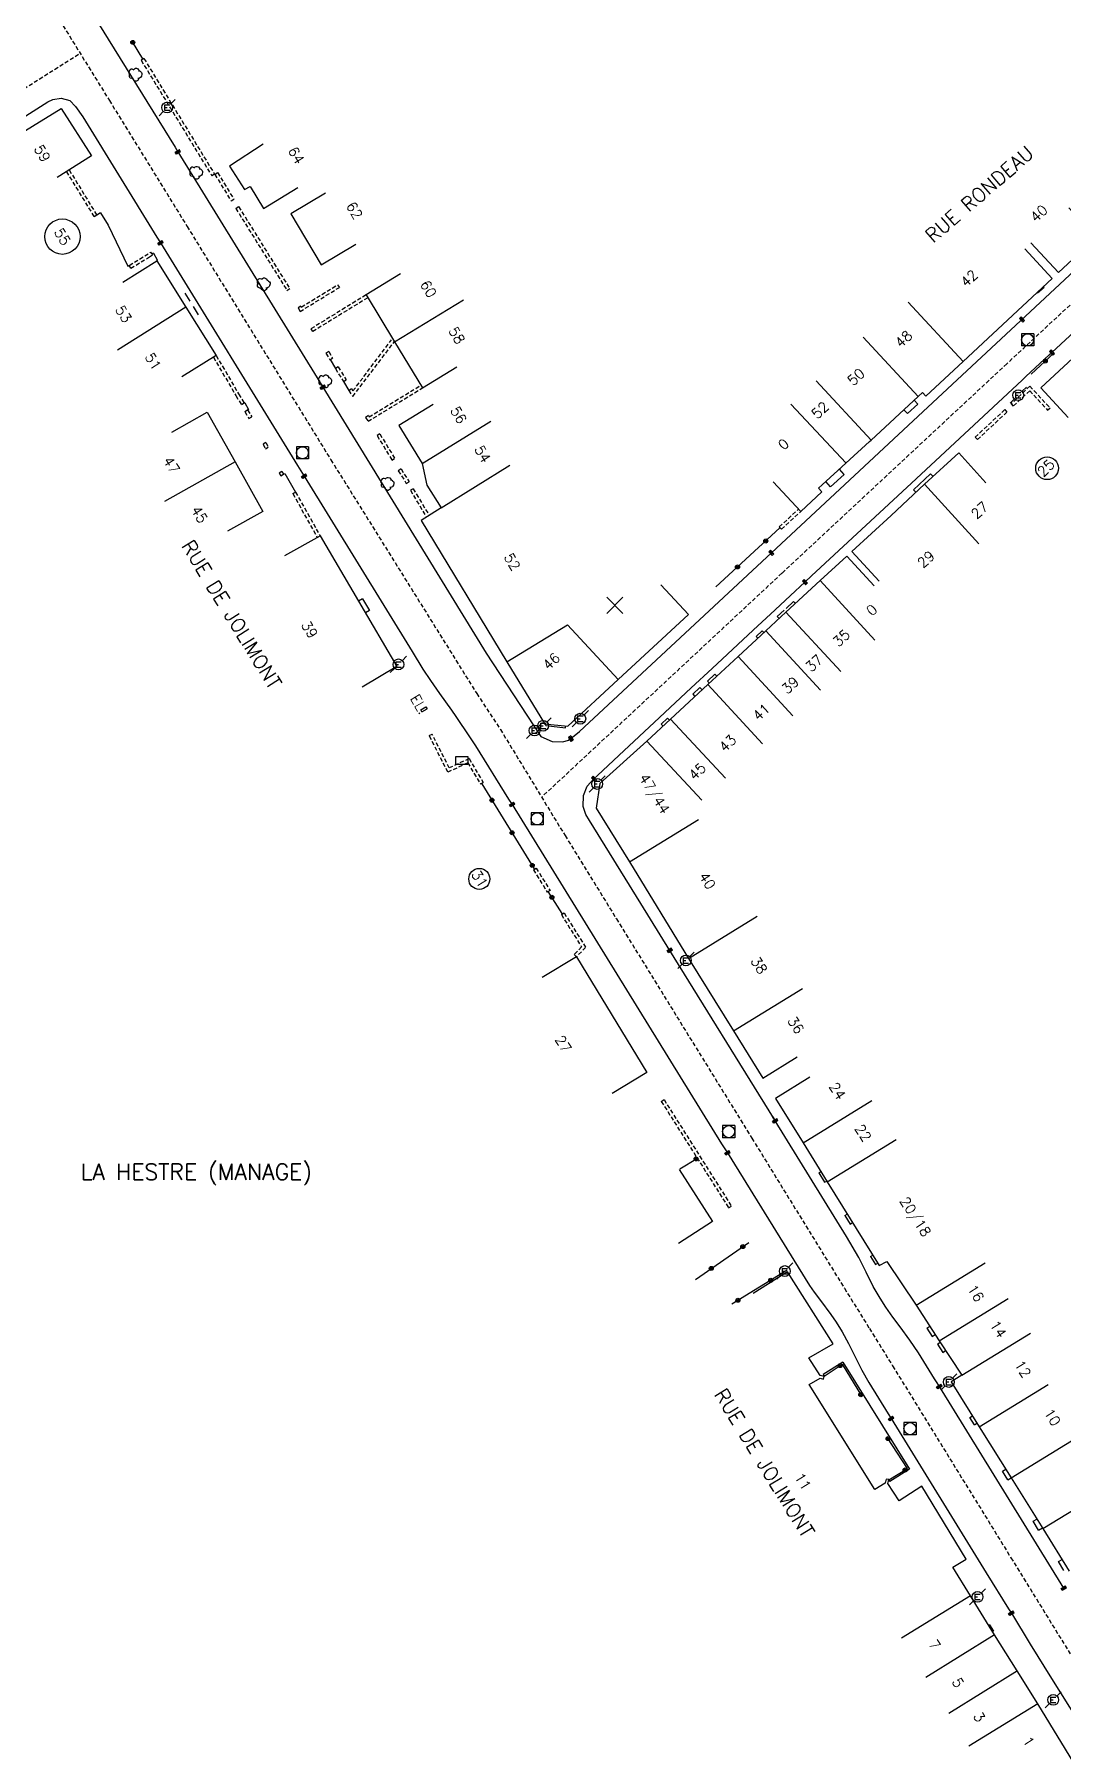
# Model space of a CAD drawing. Header units: millimetres. Extents: x 139999 to 141000, y 129000 to 130000.
# Drawn here: x 140302.2 to 140429.5, y 129164.4 to 129376.9 of the extents above; entities that cross this region are included whole.
import ezdxf
from ezdxf.enums import TextEntityAlignment as Align

# ---------------------------------------------------------------- set-up
doc = ezdxf.new("R2010")
doc.units = ezdxf.units.MM
doc.linetypes.add('DASHED', pattern=[0.75, 0.5, -0.25])
doc.layers.get('0').update_dxf_attribs({"linetype": 'CONTINUOUS'})
for name, color, linetype in [('W0001', 6, 'DASHED'), ('W0008', 7, 'CONTINUOUS'), ('W0100', 7, 'CONTINUOUS'), ('W0105', 7, 'CONTINUOUS'), ('W0112', 1, 'DASHED'), ('W0300', 7, 'CONTINUOUS'), ('W0322', 7, 'CONTINUOUS'), ('W0400', 7, 'CONTINUOUS'), ('W0420', 7, 'CONTINUOUS'), ('W0471', 7, 'CONTINUOUS'), ('W0980', 7, 'CONTINUOUS'), ('w0984', 7, 'CONTINUOUS'), ('W0989', 7, 'CONTINUOUS'), ('W0991', 7, 'CONTINUOUS'), ('W1102', 7, 'CONTINUOUS'), ('w1471', 7, 'CONTINUOUS')]:
    doc.layers.add(name, color=color, linetype=linetype)
doc.styles.get("Standard").update_dxf_attribs({"font": 'romans.shx', "width": 0.85})

# ---------------------------------------------------------------- blocks, each defined once
blk = doc.blocks.new('t322o')
at = {"color": 0, "linetype": 'Continuous'}
for radius in [0.25, 0.15]:
    blk.add_circle((0, 0), radius, dxfattribs=at)
blk = doc.blocks.new('T300')
for p, q in [((-0.8, 0.51), (-0.86, 0.34)), ((-0.86, 0.34), (-0.86, 0.17)), ((-0.86, 0.17), (-0.74, 0.06)), ((-0.69, 0.63), (-0.8, 0.51)), ((-0.8, -0.06), (-0.74, 0.06)), ((-0.74, 0.06), (-0.69, 0.11)), ((-0.57, 0.69), (-0.69, 0.63)), ((-0.46, 0.69), (-0.57, 0.69)), ((-0.29, 0.63), (-0.46, 0.69)), ((-0.29, 0.63), (-0.17, 0.74)), ((-0.23, 0.57), (-0.29, 0.63)), ((-0.17, 0.74), (-0.06, 0.8)), ((-0.06, 0.8), (0.06, 0.8)), ((0.06, 0.8), (0.23, 0.74)), ((0.23, 0.74), (0.34, 0.63)), ((0.34, 0.63), (0.4, 0.51)), ((0.46, 0.46), (0.34, 0.46)), ((0.4, 0.51), (0.4, 0.46)), ((0.57, 0.4), (0.46, 0.46)), ((0.57, 0.4), (0.69, 0.29)), ((0.69, 0.29), (0.74, 0.17)), ((0.74, 0.06), (0.69, -0.17)), ((0.74, 0.17), (0.74, 0.06)), ((-0.8, -0.17), (-0.8, -0.06)), ((-0.8, -0.23), (-0.8, -0.17)), ((-0.74, -0.34), (-0.8, -0.23)), ((-0.69, -0.4), (-0.74, -0.34)), ((-0.51, -0.46), (-0.69, -0.4)), ((-0.4, -0.46), (-0.51, -0.46)), ((-0.4, -0.46), (-0.34, -0.46)), ((-0.34, -0.46), (-0.34, -0.4)), ((-0.34, -0.51), (-0.34, -0.46)), ((-0.29, -0.63), (-0.34, -0.51)), ((-0.17, -0.74), (-0.29, -0.63)), ((-0.06, -0.8), (-0.17, -0.74)), ((0.06, -0.8), (-0.06, -0.8)), ((0.17, -0.74), (0.06, -0.8)), ((0.23, -0.69), (0.17, -0.74)), ((0.29, -0.46), (0.23, -0.46)), ((0.29, -0.63), (0.23, -0.69)), ((0.46, -0.4), (0.29, -0.46)), ((0.34, -0.51), (0.29, -0.63)), ((0.34, -0.51), (0.34, -0.46)), ((0.57, -0.34), (0.46, -0.4)), ((0.63, -0.29), (0.57, -0.34)), ((0.69, -0.17), (0.63, -0.29))]:
    blk.add_line(p, q)
blk = doc.blocks.new('T471')
for p, q in [((-0.333334, 0.333334), (-0.333334, -0.333334)), ((-0.333334, 0.333334), (0.333334, 0.333334)), ((-0.333334, 0), (0, 0)), ((0.500001, 0.500001), (1.000002, 1.000002)), ((-0.500001, -0.500001), (-1.000002, -1.000002)), ((-0.333334, -0.333334), (0.333334, -0.333334))]:
    blk.add_line(p, q)
blk.add_ellipse((0, 0), major_axis=(0.471405, 0.471405), ratio=1, start_param=5.4977871438, end_param=11.780972451)
blk = doc.blocks.new('T400')
at = {"color": 0, "linetype": 'ByBlock', "lineweight": -2}
for p, q in [((-0.15, -0.25), (-0.15, 0.3)), ((-0.15, 0.3), (0.15, 0.3)), ((-0.15, 0.15), (0.15, 0.15)), ((-0.15, 0), (0.15, 0)), ((0.15, 0.3), (0.15, -0.25)), ((-0.15, -0.15), (0.15, -0.15)), ((-0.15, -0.25), (-0.15, -0.3)), ((-0.15, -0.3), (0.15, -0.3)), ((0.15, -0.3), (0.15, -0.25))]:
    blk.add_line(p, q, dxfattribs=at)
blk = doc.blocks.new('T420')
for p, q in [((0.75, 0.75), (-0.75, 0.75)), ((-0.75, 0.75), (-0.75, -0.75)), ((0.75, 0.75), (0.75, -0.75)), ((0.75, -0.75), (-0.75, -0.75))]:
    blk.add_line(p, q)
blk.add_ellipse((0, 0), major_axis=(-0.53, 0.53), ratio=1, start_param=3.926991, end_param=10.210176)
blk = doc.blocks.new('T1471')
at = {"color": 0, "linetype": 'Continuous', "flags": 128}
blk.add_lwpolyline([(-0.75, -0.5), (-0.75, 0.5), (0.75, 0.5), (0.75, -0.5), (-0.75, -0.5)], dxfattribs=at)
blk = doc.blocks.new('t991o')
at = {"color": 0, "linetype": 'Continuous'}
for p, q in [((-1, 1), (1, -1)), ((-1, -1), (1, 1))]:
    blk.add_line(p, q, dxfattribs=at)

msp = doc.modelspace()

# ---------------------------------------------------------------- linework, layer by layer
at = {"layer": 'W0001'}
for points in [[(140492.8, 129415.5), (140489.11, 129403.75), (140488.18, 129399.38), (140482.79, 129392.25), (140479.22, 129388.87), (140464.43, 129375.07), (140447.99, 129359.75), (140422.58, 129336.15), (140394.75, 129310.23), (140365.02, 129282.52)], [(140301.73, 129384.55), (140305, 129379.26), (140311.52, 129368.73), (140321.14, 129353.15), (140338.93, 129324.27), (140356.98, 129295.34), (140359.91, 129290.9), (140367.91, 129277.77), (140374.27, 129267.47), (140391.03, 129240.32), (140402.48, 129221.74), (140405.58, 129216.77), (140408.45, 129212.14), (140423.09, 129188.41), (140434.45, 129169.99), (140442.7, 129157.06), (140446.77, 129150.55), (140451.83, 129142.47), (140455.66, 129136.36), (140459.01, 129131.05), (140466.1, 129119.62), (140473.78, 129107.4)], [(140189.13, 129246.24), (140201.78, 129264.2), (140217.59, 129286.44), (140223.94, 129295.38), (140226.6, 129298.68), (140254.1, 129326.6), (140262.54, 129335.12), (140289.66, 129362.46), (140293.33, 129365.38), (140307.9, 129374.57)]]:
    msp.add_lwpolyline(points, dxfattribs=at)
at = {"layer": 'W0008'}
for points in [[(140305.32, 129386.12), (140319.66, 129362.95), (140320.01, 129362.36), (140337.25, 129334.4), (140337.95, 129333.26), (140358.17, 129300.35), (140364.91, 129290.03), (140366.3, 129289.4), (140367.64, 129289.37), (140368.33, 129289.58), (140368.64, 129289.76), (140369.68, 129290.65), (140392.88, 129312.23), (140393.44, 129312.76), (140440.61, 129356.69)], [(140297.04, 129364.25), (140303.91, 129368.55), (140304.53, 129368.83), (140305.57, 129369.02), (140306.61, 129368.73), (140307.33, 129368), (140308.22, 129366.69), (140308.22, 129366.69), (140308.22, 129366.69), (140317.39, 129351.83), (140317.84, 129351.12), (140334.79, 129323.57), (140335.63, 129322.24), (140349, 129300.55), (140350.33, 129298.37), (140351.27, 129296.97), (140352.38, 129295.34), (140353.85, 129293.29), (140354.38, 129292.51), (140356.09, 129290), (140356.81, 129288.88), (140360.91, 129282.27), (140361.35, 129281.61), (140387.28, 129239.62), (140388, 129238.49), (140398.16, 129222.08), (140398.75, 129221.27), (140399.52, 129220.25), (140400.81, 129218.52), (140401.46, 129217.57), (140402.21, 129216.35), (140402.98, 129214.92), (140404.05, 129212.75), (140404.63, 129211.63), (140405.51, 129210.1), (140407.9, 129206.22), (140408.28, 129205.62), (140420.04, 129186.54), (140422.8, 129182.09), (140423.14, 129181.54), (140425.49, 129177.71), (140428.13, 129173.47), (140431.45, 129168.12)], [(140429.62, 129184.63), (140414.23, 129209.59), (140413.86, 129210.17), (140413.64, 129210.54), (140411.66, 129213.77), (140410.57, 129215.34), (140409.4, 129216.98), (140408.49, 129218.17), (140407.61, 129219.4), (140406.9, 129220.52), (140406.06, 129221.98), (140405.18, 129223.76), (140404.26, 129225.57), (140402.76, 129228.17), (140393.93, 129242.46), (140393.58, 129243.02), (140393.96, 129242.41), (140393.7, 129242.83), (140380.88, 129263.56), (140377.3, 129269.35), (140370.95, 129279.64), (140370.5, 129280.36), (140370.16, 129281.38), (140370.18, 129282.72), (140370.65, 129283.89), (140371.48, 129284.8), (140371.91, 129285.2), (140374.56, 129287.66), (140379.6, 129292.37), (140383.53, 129296.04), (140386.12, 129298.45), (140391.19, 129303.18), (140393.93, 129305.72), (140395.81, 129307.47), (140397.6, 129309.14), (140398.42, 129309.91), (140410.79, 129321.39), (140424.46, 129334.14), (140424.94, 129334.56), (140427.81, 129337.24), (140428.17, 129337.56), (140435.43, 129344.27)]]:
    msp.add_lwpolyline(points, dxfattribs=at)
at = {"layer": 'W0100'}
for p, q in [((140350.2, 129293.07), (140350.05, 129293.32)), ((140369.34, 129262.78), (140365.06, 129260.19)), ((140369.34, 129262.78), (140378.04, 129248.44)), ((140378.04, 129248.44), (140373.76, 129245.84))]:
    msp.add_line(p, q, dxfattribs=at)
for points in [[(140297.55, 129356.97), (140293.9, 129360.39), (140294.32, 129360.84), (140305.56, 129367.75), (140309.29, 129361.86), (140305.07, 129359.19)], [(140330.55, 129363.34), (140326.37, 129360.6), (140328.26, 129357.71), (140328.93, 129358.09), (140330.6, 129355.37), (140334.86, 129357.98)], [(140338.26, 129357.25), (140333.97, 129354.69), (140337.72, 129348.38), (140342.02, 129350.94)], [(140425.57, 129351.11), (140428.96, 129347.44), (140433.64, 129351.77), (140430.25, 129355.45)], [(140313.17, 129346.24), (140317.41, 129348.89), (140321, 129343.15), (140324.74, 129337.17), (140320.5, 129334.52)], [(140393.67, 129321.52), (140397.09, 129317.86), (140399.7, 129320.3), (140399.29, 129320.74), (140399.75, 129321.16), (140405.6, 129326.52), (140405.78, 129326.69), (140411.61, 129332.11), (140412.15, 129332.61), (140412.56, 129332.16), (140417.17, 129336.43), (140428.21, 129346.72), (140424.8, 129350.38)], [(140347.55, 129347.28), (140343.29, 129344.66), (140346.79, 129338.88), (140350.27, 129333.16), (140354.54, 129335.77)], [(140448.13, 129342.34), (140444.75, 129346.03), (140438.26, 129340.07), (140436.42, 129342.07), (140426.78, 129333.17), (140430.17, 129329.49)], [(140319.26, 129327.69), (140323.61, 129330.15), (140327.07, 129324.02), (140330.5, 129317.86), (140326.13, 129315.43)], [(140351.6, 129331.1), (140347.33, 129328.49), (140350.21, 129323.8), (140350.82, 129321.14), (140352.58, 129318.31), (140350.1, 129316.74), (140360.69, 129299.28), (140365.35, 129291.65), (140365.34, 129291.61), (140368.26, 129291.3), (140374.48, 129297.09), (140383.17, 129305.13), (140379.77, 129308.8)], [(140420, 129321.43), (140416.64, 129325.13), (140412.39, 129321.27), (140408.25, 129317.37), (140403.39, 129312.92), (140406.77, 129309.23)], [(140333.23, 129312.41), (140337.6, 129314.85), (140347.1, 129298.67), (140342.79, 129296.14)], [(140406.15, 129308.66), (140402.77, 129312.34), (140399.47, 129309.31), (140395.25, 129305.4), (140392.74, 129303.09), (140389.32, 129299.93), (140385.57, 129296.45), (140380.97, 129292.19), (140378.04, 129289.46), (140372.23, 129284.21), (140371.77, 129281.14), (140375.9, 129274.51), (140383.18, 129262.56), (140388.76, 129253.6), (140392.39, 129247.74), (140396.64, 129250.38)], [(140350.05, 129293.32), (140350.7, 129293.68), (140350.85, 129293.43)], [(140350.2, 129293.07), (140350.85, 129293.43), (140350.85, 129293.43)], [(140398.22, 129247.88), (140393.97, 129245.25), (140397.37, 129239.76), (140400.36, 129234.91), (140406.8, 129224.56), (140407.72, 129225.06), (140411.37, 129219.66), (140414.21, 129215.24), (140417.01, 129210.98), (140415.68, 129210.19), (140419.16, 129204.61), (140423.11, 129198.28), (140427.04, 129192.01), (140430.31, 129186.75)], [(140382.02, 129236.44), (140386.16, 129229.99), (140381.95, 129227.29)], [(140431.04, 129160.18), (140431.33, 129162.27), (140426.4, 129170.33), (140423.88, 129174.4), (140421.05, 129178.86), (140418.08, 129183.68), (140415.91, 129187.23), (140417.57, 129188.23), (140412.06, 129197.26), (140409.24, 129195.43), (140407.85, 129197.57), (140407.97, 129198.09), (140407.63, 129198.13), (140407.51, 129197.64), (140406.23, 129196.83), (140398.13, 129209.83), (140399.48, 129210.61), (140399.89, 129210.52), (140399.97, 129210.82), (140399.48, 129210.96), (140398.09, 129213.15), (140401.11, 129214.87), (140395.42, 129223.78), (140391.2, 129221.09)]]:
    msp.add_lwpolyline(points, dxfattribs=at)
at = {"layer": 'W0105'}
for p, q in [((140310.43, 129354.84), (140309.96, 129354.55)), ((140317, 129349.84), (140316.78, 129349.7)), ((140317, 129349.84), (140317.45, 129348.99)), ((140317.45, 129348.99), (140317.41, 129348.89)), ((140313.81, 129348.22), (140313.98, 129348.32)), ((140320.85, 129344.9), (140321.48, 129343.88)), ((140426.36, 129344.91), (140426.32, 129344.96)), ((140426.36, 129344.91), (140427.21, 129345.62)), ((140427.15, 129345.69), (140427.13, 129345.71)), ((140427.21, 129345.62), (140427.15, 129345.69)), ((140321.88, 129343.23), (140322.51, 129342.21)), ((140338.83, 129336.68), (140339.49, 129335.55)), ((140340.49, 129333.97), (140341.14, 129332.86)), ((140411.55, 129331.15), (140411.1, 129331.63)), ((140328.29, 129331.31), (140328.22, 129331.27)), ((140328.29, 129331.31), (140328.73, 129330.5)), ((140328.73, 129330.5), (140328.63, 129330.44)), ((140410.27, 129329.98), (140409.83, 129330.45)), ((140410.27, 129329.98), (140411.55, 129331.15)), ((140402.45, 129322.46), (140401.87, 129323.1)), ((140333.07, 129322.49), (140333.23, 129322.59)), ((140333.23, 129322.59), (140334.57, 129320.27)), ((140400.78, 129320.91), (140400.19, 129321.56)), ((140400.78, 129320.91), (140402.45, 129322.46)), ((140413.15, 129322.53), (140411.05, 129320.55)), ((140413.15, 129322.53), (140413.43, 129322.22)), ((140411.05, 129320.55), (140411.32, 129320.26)), ((140342.85, 129307.07), (140342.34, 129306.78)), ((140342.85, 129307.07), (140343.7, 129305.61)), ((140396.2, 129306.75), (140395.28, 129305.85)), ((140396.2, 129306.75), (140396.43, 129306.5)), ((140343.7, 129305.61), (140343.2, 129305.31)), ((140395.03, 129305.65), (140394.16, 129304.88)), ((140394.16, 129304.88), (140394.4, 129304.62)), ((140392.3, 129303.09), (140391.57, 129302.39)), ((140391.57, 129302.39), (140391.76, 129302.18)), ((140392.3, 129303.09), (140392.51, 129302.88)), ((140386.46, 129297.75), (140385.54, 129296.89)), ((140386.46, 129297.75), (140386.7, 129297.49)), ((140384.58, 129296.08), (140383.71, 129295.28)), ((140384.58, 129296.08), (140384.86, 129295.79)), ((140385.54, 129296.89), (140385.78, 129296.64)), ((140383.71, 129295.28), (140383.99, 129294.98)), ((140365.55, 129291.38), (140365.58, 129291.59)), ((140365.55, 129291.38), (140367.97, 129291.1)), ((140367.97, 129291.1), (140368, 129291.33)), ((140380.61, 129292.29), (140379.81, 129291.57)), ((140379.81, 129291.57), (140380.04, 129291.32)), ((140380.61, 129292.29), (140380.83, 129292.06)), ((140399.3, 129236.02), (140399.58, 129236.19)), ((140399.3, 129236.02), (140400.03, 129234.86)), ((140400.03, 129234.86), (140400.29, 129235.02)), ((140402.53, 129230.74), (140402.84, 129230.93)), ((140402.53, 129230.74), (140403.18, 129229.68)), ((140403.18, 129229.68), (140403.49, 129229.88)), ((140405.73, 129225.66), (140406.01, 129225.83)), ((140405.73, 129225.66), (140406.31, 129224.69)), ((140406.31, 129224.69), (140406.6, 129224.87)), ((140412.68, 129216.83), (140413.04, 129217.06)), ((140412.68, 129216.83), (140413.35, 129215.79)), ((140413.35, 129215.79), (140413.71, 129216.02)), ((140414, 129214.85), (140414.32, 129215.07)), ((140414, 129214.85), (140414.67, 129213.82)), ((140402.3, 129212.6), (140399.84, 129211.07)), ((140402.3, 129212.6), (140410.54, 129199.36)), ((140414.67, 129213.82), (140414.99, 129214.04)), ((140399.84, 129211.07), (140399.96, 129210.89)), ((140418.01, 129205.76), (140418.32, 129205.96)), ((140418.58, 129204.85), (140418.01, 129205.76)), ((140418.58, 129204.85), (140418.89, 129205.04)), ((140408.09, 129197.84), (140407.97, 129198.03)), ((140410.54, 129199.36), (140408.09, 129197.84)), ((140422.04, 129199.1), (140422.45, 129199.36)), ((140422.7, 129198.05), (140422.04, 129199.1)), ((140422.7, 129198.05), (140423.1, 129198.31)), ((140425.86, 129192.91), (140426.3, 129193.19)), ((140426.51, 129191.81), (140425.86, 129192.91)), ((140426.51, 129191.81), (140426.98, 129192.1)), ((140428.97, 129187.92), (140429.41, 129188.2)), ((140429.63, 129186.82), (140428.97, 129187.92)), ((140420.42, 129180.11), (140420.32, 129180.05)), ((140420.42, 129180.11), (140420.92, 129179.31)), ((140420.92, 129179.31), (140420.82, 129179.24))]:
    msp.add_line(p, q, dxfattribs=at)
msp.add_lwpolyline([(140310.43, 129354.84), (140311.38, 129353.31), (140313.81, 129348.22)], dxfattribs=at)
at = {"layer": 'W0112'}
for p, q in [((140315.8, 129373.92), (140315.45, 129373.71)), ((140315.8, 129373.92), (140324.55, 129359.6)), ((140306.21, 129359.92), (140309.62, 129354.35)), ((140306.55, 129360.13), (140309.96, 129354.55)), ((140324.55, 129359.6), (140324.21, 129359.39)), ((140324.58, 129359.59), (140324.92, 129359.8)), ((140324.58, 129359.59), (140326.58, 129356.31)), ((140324.92, 129359.8), (140326.92, 129356.52)), ((140326.58, 129356.31), (140326.92, 129356.52)), ((140327.17, 129355.37), (140327.52, 129355.59)), ((140327.17, 129355.37), (140333.5, 129345.23)), ((140327.52, 129355.59), (140333.84, 129345.45)), ((140309.96, 129354.55), (140309.62, 129354.35)), ((140314.18, 129347.98), (140313.98, 129348.32)), ((140333.5, 129345.23), (140333.84, 129345.45)), ((140343.49, 129344.32), (140336.68, 129340.13)), ((140339.77, 129345.93), (140339.98, 129345.59)), ((140335.21, 129343.26), (140334.87, 129343.06)), ((140338.66, 129337.65), (140338.32, 129337.45)), ((140338.32, 129337.45), (140338.8, 129336.65)), ((140338.66, 129337.65), (140339.14, 129336.86)), ((140338.8, 129336.65), (140339.14, 129336.86)), ((140339.83, 129335.76), (140339.49, 129335.55)), ((140339.83, 129335.76), (140340.83, 129334.18)), ((140339.49, 129335.55), (140340.49, 129333.97)), ((140340.49, 129333.97), (140340.83, 129334.18)), ((140341.14, 129332.86), (140341.47, 129333.08)), ((140425.43, 129333.38), (140423.11, 129331.19)), ((140425.41, 129332.81), (140423.38, 129330.9)), ((140425.41, 129332.81), (140427.63, 129330.41)), ((140425.43, 129333.38), (140427.93, 129330.68)), ((140328.22, 129331.27), (140327.87, 129331.07)), ((140328.29, 129330.23), (140328.63, 129330.44)), ((140328.29, 129330.23), (140328.8, 129329.39)), ((140328.63, 129330.44), (140329.14, 129329.6)), ((140328.8, 129329.39), (140329.14, 129329.6)), ((140343.57, 129329.74), (140343.23, 129329.52)), ((140422.33, 129330.47), (140418.67, 129327.07)), ((140422.6, 129330.18), (140418.95, 129326.77)), ((140422.33, 129330.47), (140422.6, 129330.18)), ((140423.11, 129331.19), (140423.38, 129330.9)), ((140427.63, 129330.41), (140427.93, 129330.68)), ((140345, 129327.47), (140344.66, 129327.26)), ((140344.66, 129327.26), (140346.48, 129324.24)), ((140345, 129327.47), (140346.82, 129324.44)), ((140330.89, 129326.39), (140330.54, 129326.2)), ((140330.54, 129326.2), (140330.83, 129325.64)), ((140330.83, 129325.64), (140331.19, 129325.83)), ((140330.89, 129326.39), (140331.19, 129325.83)), ((140418.67, 129327.07), (140418.95, 129326.77)), ((140346.48, 129324.24), (140346.82, 129324.44)), ((140347.62, 129323.13), (140347.28, 129322.92)), ((140347.62, 129323.13), (140348.61, 129321.55)), ((140332.87, 129322.83), (140332.52, 129322.63)), ((140332.52, 129322.63), (140332.72, 129322.29)), ((140332.72, 129322.29), (140333.07, 129322.49)), ((140332.87, 129322.83), (140333.07, 129322.49)), ((140347.28, 129322.92), (140348.27, 129321.34)), ((140348.27, 129321.34), (140348.61, 129321.55)), ((140334.22, 129320.08), (140334.57, 129320.27)), ((140334.22, 129320.08), (140337.25, 129314.66)), ((140334.57, 129320.27), (140337.6, 129314.85)), ((140349.11, 129320.69), (140348.77, 129320.49)), ((140348.77, 129320.49), (140350.78, 129317.16)), ((140349.11, 129320.69), (140351.11, 129317.38)), ((140394.42, 129315.96), (140396.81, 129318.16)), ((140394.7, 129315.68), (140397.09, 129317.87)), ((140394.42, 129315.96), (140394.7, 129315.68)), ((140351.1, 129290.14), (140351.45, 129290.32)), ((140353.41, 129285.6), (140351.1, 129290.14)), ((140353.59, 129286.13), (140351.45, 129290.32)), ((140356.03, 129287.29), (140353.59, 129286.13)), ((140356.03, 129287.29), (140357.77, 129284.35)), ((140355.87, 129286.77), (140353.41, 129285.6)), ((140355.87, 129286.77), (140357.43, 129284.15)), ((140357.46, 129284.17), (140357.77, 129284.35)), ((140364, 129273.53), (140364.34, 129273.74)), ((140364, 129273.53), (140365.71, 129270.77)), ((140364.34, 129273.74), (140366.05, 129270.98)), ((140366.05, 129270.98), (140365.71, 129270.77)), ((140367.46, 129267.98), (140367.8, 129268.19)), ((140369.05, 129263.06), (140369.33, 129262.78)), ((140379.82, 129244.87), (140380.16, 129245.09)), ((140379.82, 129244.87), (140388.15, 129231.71)), ((140380.16, 129245.09), (140388.49, 129231.92)), ((140388.15, 129231.71), (140388.49, 129231.92))]:
    msp.add_line(p, q, dxfattribs=at)
for points in [[(140315.45, 129373.71), (140315.45, 129373.71), (140315.45, 129373.71), (140324.21, 129359.39)], [(140313.98, 129348.32), (140316.63, 129349.94), (140316.84, 129349.61)], [(140314.18, 129347.98), (140316.5, 129349.39), (140316.84, 129349.61)], [(140334.87, 129343.06), (140335.13, 129342.62), (140339.98, 129345.59)], [(140335.21, 129343.26), (140335.27, 129343.17), (140339.77, 129345.93)], [(140343.29, 129344.66), (140336.46, 129340.47), (140336.67, 129340.14)], [(140341.14, 129332.86), (140341.64, 129332.1), (140346.77, 129338.87)], [(140341.47, 129333.08), (140341.66, 129332.79), (140346.45, 129339.11)], [(140324.4, 129336.96), (140327.18, 129332.21), (140327.87, 129331.07)], [(140324.74, 129337.17), (140327.52, 129332.42), (140327.52, 129332.42), (140328.22, 129331.27)], [(140343.23, 129329.52), (140343.54, 129329.03), (140350.27, 129333.16)], [(140343.57, 129329.74), (140343.67, 129329.58), (140350.07, 129333.5)], [(140367.46, 129267.98), (140369.96, 129263.99), (140369.05, 129263.06)], [(140367.8, 129268.19), (140370.46, 129263.93), (140369.33, 129262.78)]]:
    msp.add_lwpolyline(points, dxfattribs=at)
at = {"layer": 'W0322'}
for p, q in [((140315.66, 129373.89), (140314.38, 129375.97)), ((140425.61, 129334.85), (140428.44, 129337.51)), ((140394.49, 129315.83), (140386.58, 129308.55)), ((140357.61, 129284.17), (140364.1, 129273.66)), ((140367.54, 129268.11), (140365.83, 129270.84)), ((140382.11, 129236.52), (140384.3, 129237.86)), ((140384.05, 129222.85), (140390.66, 129227.42)), ((140395.39, 129223.97), (140388.54, 129219.79))]:
    msp.add_line(p, q, dxfattribs=at)
for points in [[(140399.96, 129210.89), (140402.22, 129212.35), (140404.58, 129208.45)], [(140407.97, 129198.03), (140410.3, 129199.45), (140407.83, 129203.23)]]:
    msp.add_lwpolyline(points, dxfattribs=at)
at = {"layer": 'W1102'}
for p, q in [((140321, 129343.15), (140312.52, 129337.85)), ((140346.79, 129338.88), (140355.34, 129344.06)), ((140417.17, 129336.43), (140410.37, 129343.76)), ((140411.61, 129332.11), (140404.81, 129339.44)), ((140405.78, 129326.69), (140398.98, 129334.02)), ((140402.68, 129323.84), (140395.87, 129331.17)), ((140350.21, 129323.8), (140358.73, 129329.03)), ((140327.07, 129324.02), (140318.36, 129319.11)), ((140352.58, 129318.31), (140361.07, 129323.6)), ((140412.39, 129321.27), (140419.11, 129313.87)), ((140399.47, 129309.31), (140406.26, 129301.96)), ((140360.69, 129299.28), (140368.21, 129303.85)), ((140374.48, 129297.09), (140368.21, 129303.85)), ((140395.25, 129305.4), (140402.03, 129298.06)), ((140392.74, 129303.09), (140399.52, 129295.74)), ((140389.32, 129299.93), (140396.12, 129292.59)), ((140385.57, 129296.45), (140392.36, 129289.11)), ((140380.97, 129292.19), (140387.77, 129284.85)), ((140378.04, 129289.46), (140384.85, 129282.14)), ((140375.9, 129274.51), (140384.42, 129279.74)), ((140383.18, 129262.56), (140391.7, 129267.79)), ((140388.76, 129253.6), (140397.28, 129258.83)), ((140397.37, 129239.76), (140405.89, 129244.99)), ((140400.36, 129234.91), (140408.88, 129240.14)), ((140411.37, 129219.66), (140419.9, 129224.89)), ((140414.21, 129215.24), (140422.73, 129220.47)), ((140417.01, 129210.98), (140425.53, 129216.21)), ((140419.16, 129204.61), (140427.68, 129209.84)), ((140423.11, 129198.28), (140431.64, 129203.52)), ((140427.04, 129192.01), (140435.56, 129197.24)), ((140418.08, 129183.68), (140409.54, 129178.47)), ((140421.06, 129178.85), (140412.56, 129173.58)), ((140423.89, 129174.39), (140415.39, 129169.12)), ((140426.4, 129170.33), (140417.9, 129165.07))]:
    msp.add_line(p, q, dxfattribs=at)
for centre, radius in [((140305.71, 129351.88), 2.19), ((140427.57, 129323.22), 1.41), ((140357.3, 129272.4), 1.3)]:
    msp.add_circle(centre, radius, dxfattribs=at)

# ---------------------------------------------------------------- block references
at = {"layer": 'W0300'}
for p in [(140314.8, 129371.91), (140322.31, 129359.78), (140330.66, 129345.98), (140338.27, 129333.96), (140345.98, 129321.28)]:
    msp.add_blockref('T300', p, dxfattribs=at)
at = {"layer": 'W0322'}
for p, rotation in [((140314.42, 129375.91), 121.5753059795951), ((140427.34, 129336.48), 43.10928822887949), ((140392.75, 129314.22), 222.6044583841176), ((140389.25, 129311.01), 222.6044583841176), ((140358.86, 129282.15), 301.6940055435064), ((140361.36, 129278.11), 301.6940055435064), ((140363.85, 129274.07), 301.6940055435064), ((140366.28, 129270.13), 122.0260567817047), ((140384.13, 129237.76), 31.42631514281549), ((140389.91, 129226.9), 34.67547818917854), ((140386.01, 129224.2), 34.67547818917854), ((140393.36, 129222.73), 211.3826170697156), ((140389.3, 129220.26), 211.3826170697156), ((140401.95, 129212.18), 32.88323811490515), ((140404.51, 129208.57), 301.1487967793763), ((140407.89, 129203.14), 123.1196786845665), ((140410, 129199.27), 31.49037591206063)]:
    msp.add_blockref('t322o', p, dxfattribs=dict(at, rotation=rotation))
at = {"layer": 'W0400'}
for p, rotation in [((140320.01, 129362.36), 120.7440782207137), ((140317.84, 129351.12), 122.4471687501822), ((140424.46, 129341.63), 222.9622340951502), ((140428.17, 129337.56), 41.79734582525007), ((140337.95, 129333.26), 121.403435403304), ((140335.63, 129322.24), 122.290401983833), ((140393.44, 129312.76), 223.3395645803949), ((140397.6, 129309.14), 43.05303603533698), ((140368.64, 129289.76), 211.436977203472), ((140371.48, 129284.8), 42.37710077102448), ((140361.35, 129281.61), 123.2940991699848), ((140380.88, 129263.56), 121.6928171331962), ((140393.93, 129242.46), 121.8329808781848), ((140388, 129238.49), 122.4980192117312), ((140414.23, 129209.59), 122.4728497954331), ((140408.28, 129205.62), 122.3574588556082), ((140429.62, 129184.63), 121.6476514183776), ((140423.14, 129181.54), 121.422242568622)]:
    msp.add_blockref('T400', p, dxfattribs=dict(at, rotation=rotation))
at = {"layer": 'W0420'}
for p in [(140425.16, 129339.11), (140335.41, 129325.14), (140364.45, 129279.83), (140388.16, 129241.13), (140410.6, 129204.38)]:
    msp.add_blockref('T420', p, dxfattribs=at)
at = {"layer": 'W0471'}
for p in [(140318.67, 129367.85), (140424, 129332.26), (140347.29, 129298.95), (140369.8, 129292.23), (140364.14, 129290.76), (140365.19, 129291.35), (140371.89, 129284.15), (140382.87, 129262.32), (140395.11, 129223.88), (140415.4, 129210.15), (140418.96, 129183.56), (140428.32, 129170.81)]:
    msp.add_blockref('T471', p, dxfattribs=at)
at = {"layer": 'W0991'}
msp.add_blockref('t991o', (140374.07, 129306.25), dxfattribs=at)
at = {"layer": 'w1471'}
msp.add_blockref('T1471', (140355.14, 129287.05), dxfattribs=at)

# ---------------------------------------------------------------- texts
at = {"layer": 'W0980'}
msp.add_text('LA HESTRE (MANAGE)', height=2, dxfattribs=at).set_placement((140322.29, 129236.02), align=Align.MIDDLE)
at = {"layer": 'w0984'}
msp.add_text('EL.', height=1.25, rotation=300.5911, dxfattribs=at).set_placement((140349.87, 129294.01), align=Align.MIDDLE)
at = {"layer": 'W0989'}
for s, height, rotation, p in [('RUE RONDEAU', 1.75, 40.8502, (140419.19, 129357.13)), ('RUE DE JOLIMONT', 1.749, 301.6399, (140326.64, 129305.1)), ('RUE DE JOLIMONT', 1.75, 301.6399, (140392.58, 129200.11))]:
    msp.add_text(s, height=height, rotation=rotation, dxfattribs=at).set_placement(p, align=Align.MIDDLE)
at = {"layer": 'W0991'}
for s, rotation, p in [('59', 302, (140303.23, 129362.18)), ('64', 301, (140334.66, 129361.94)), ('62', 301, (140341.86, 129355.12)), ('40', 43, (140426.55, 129354.75)), ('55', 302, (140305.71, 129351.88)), ('42', 43, (140417.9, 129346.72)), ('60', 301, (140351.01, 129345.42)), ('53', 302, (140313.27, 129342.31)), ('58', 301, (140354.51, 129339.66)), ('48', 43, (140409.81, 129339.21)), ('51', 302, (140316.94, 129336.45)), ('50', 43, (140403.93, 129334.53)), ('56', 301, (140354.74, 129329.8)), ('52', 43, (140399.48, 129330.41)), ('54', 301, (140357.72, 129324.98)), ('0', 43, (140394.94, 129326.19)), ('47', 302, (140319.21, 129323.62)), ('25', 44.5895, (140427.42, 129323.26)), ('27', 42, (140419.22, 129318.02)), ('45', 302, (140322.66, 129317.5)), ('52', 301, (140361.38, 129311.64)), ('29', 42, (140412.58, 129311.96)), ('0', 43, (140405.86, 129305.68)), ('39', 302, (140336.29, 129303.26)), ('35', 43, (140402.11, 129302.21)), ('46', 43, (140366.21, 129299.33)), ('37', 43, (140398.74, 129299.1)), ('39', 43, (140395.78, 129296.37)), ('41', 43, (140392.2, 129293.05)), ('43', 43, (140388.03, 129289.18)), ('47/44', 302, (140378.91, 129282.91)), ('45', 43, (140384.27, 129285.7)), ('31', 302, (140357.35, 129272.4)), ('40', 303, (140385.52, 129272.18)), ('38', 303, (140391.92, 129261.71)), ('36', 303, (140396.48, 129254.31)), ('27', 302, (140367.7, 129251.98)), ('24', 303, (140401.62, 129246.17)), ('22', 303, (140404.81, 129240.98)), ('20/18', 303, (140411.2, 129230.56)), ('16', 303, (140418.74, 129221.14)), ('14', 302, (140421.53, 129216.7)), ('12', 302, (140424.56, 129211.77)), ('10', 302, (140428.22, 129205.8)), ('11', 302, (140397.35, 129197.85)), ('7', 303, (140413.66, 129177.64)), ('5', 303, (140416.54, 129172.95)), ('3', 303, (140419.18, 129168.69)), ('1', 303, (140425.29, 129165.67))]:
    msp.add_text(s, height=1.25, rotation=rotation, dxfattribs=at).set_placement(p, align=Align.MIDDLE)

doc.saveas('drawing.dxf')
